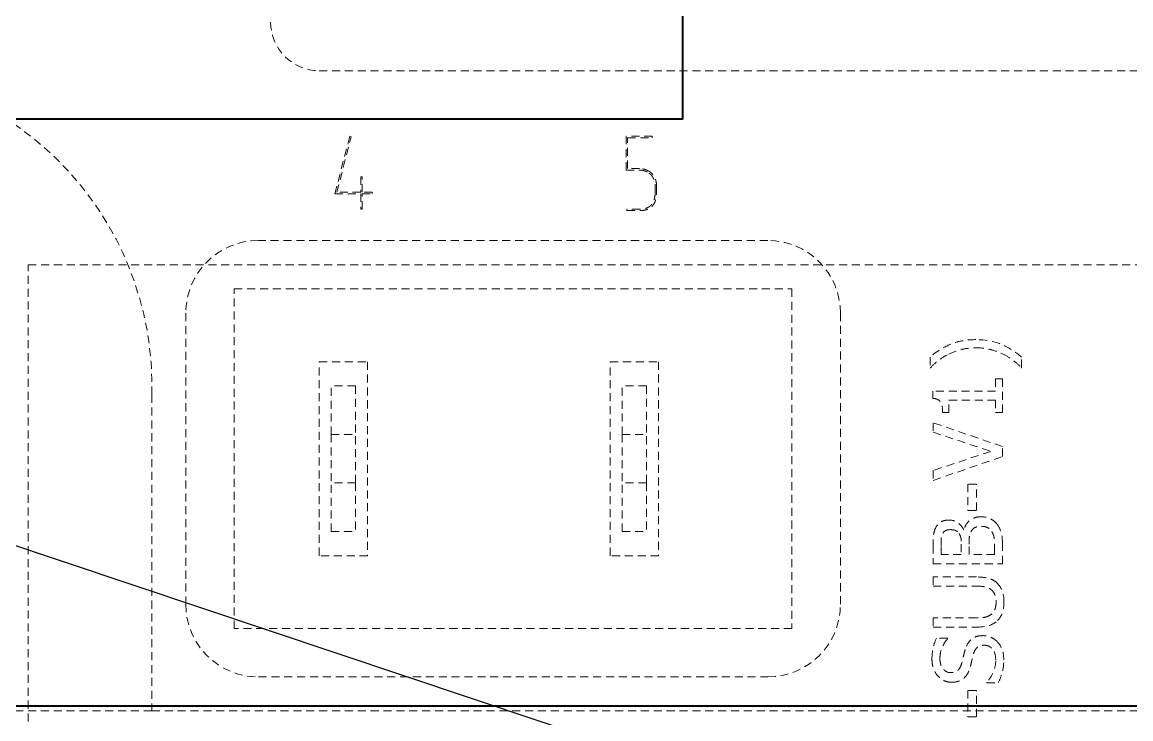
# Model space of a CAD drawing. Header units: inches. Extents: x 6934 to 18973, y 4254 to 7629.
# Drawn here: x 16907.15 to 16930.02, y 4490.09 to 4504.45 of the extents above; entities that cross this region are included whole.
import ezdxf

# ---------------------------------------------------------------- set-up
doc = ezdxf.new("R2010")
doc.units = ezdxf.units.IN
doc.header["$MEASUREMENT"] = 0
doc.linetypes.add('입력 정류부 ASSY$0$DASHED', pattern=[0.2067, 0.1654, -0.0413])
for name, color, linetype, lineweight, true_color in [('입력 정류부 ASSY$0$가려진 것(ISO)', 2, '입력 정류부 ASSY$0$DASHED', 18, 0xffff00), ('입력 정류부 ASSY$0$가려진 좁은 것(ISO)', 2, '입력 정류부 ASSY$0$DASHED', 18, 0xffff00), ('입력 정류부 ASSY$0$가시적인 것(ISO)', 3, 'Continuous', 40, 0x00ff00), ('입력 정류부 ASSY$0$기호(ISO)', 5, 'Continuous', 25, 0x0000ff)]:
    doc.layers.add(name, color=color, linetype=linetype, lineweight=lineweight, true_color=true_color)

# ---------------------------------------------------------------- blocks, each defined once
blk = doc.blocks.new('입력 정류부 ASSY$0$품번기호1')
at = {"layer": '입력 정류부 ASSY$0$기호(ISO)', "color": 7}
blk.add_line((110.651, 122.122), (292.526, 61.234), dxfattribs=at)
blk = doc.blocks.new('입력 정류부 ASSY')
at = {"layer": '입력 정류부 ASSY$0$가려진 것(ISO)'}
for p, q in [((259.204, 243.44), (287.204, 243.44)), ((259.834, 242.088), (259.529, 240.899)), ((259.568, 240.933), (259.863, 242.079)), ((259.863, 242.079), (259.834, 242.088)), ((265.532, 242.088), (265.532, 241.389)), ((266.074, 242.088), (265.532, 242.088)), ((265.563, 242.054), (266.074, 242.054)), ((265.563, 241.421), (265.563, 242.054)), ((266.074, 242.054), (266.074, 242.088)), ((260.06, 241.249), (260.06, 240.933)), ((260.088, 241.249), (260.06, 241.249)), ((260.088, 240.933), (260.088, 241.249)), ((265.532, 241.389), (265.811, 241.389)), ((265.811, 241.421), (265.563, 241.421)), ((266.133, 241.044), (266.133, 240.942)), ((266.163, 240.942), (266.163, 241.044)), ((259.529, 240.899), (260.06, 240.899)), ((260.06, 240.933), (259.568, 240.933)), ((260.06, 240.899), (260.06, 240.582)), ((260.297, 240.933), (260.088, 240.933)), ((260.088, 240.582), (260.088, 240.899)), ((260.088, 240.899), (260.297, 240.899)), ((260.297, 240.899), (260.297, 240.933)), ((260.06, 240.582), (260.088, 240.582)), ((265.548, 240.586), (265.548, 240.556)), ((265.818, 240.586), (265.548, 240.586)), ((265.548, 240.556), (265.818, 240.556)), ((268.454, 239.94), (257.954, 239.94)), ((253.205, 239.44), (293.201, 239.44)), ((253.205, 211.443), (253.205, 239.44)), ((257.454, 238.94), (268.954, 238.94)), ((257.454, 231.94), (257.454, 238.94)), ((268.954, 238.94), (268.954, 231.94)), ((256.454, 238.44), (256.454, 232.44)), ((269.954, 232.44), (269.954, 238.44)), ((271.803, 237.537), (271.803, 237.317)), ((273.69, 237.317), (273.69, 237.537)), ((259.204, 233.441), (259.204, 237.44)), ((259.204, 237.44), (260.204, 237.44)), ((260.204, 237.44), (260.204, 233.441)), ((265.204, 237.44), (266.204, 237.44)), ((265.204, 233.441), (265.204, 237.44)), ((266.204, 237.44), (266.204, 233.441)), ((271.803, 237.317), (271.812, 237.317)), ((273.681, 237.317), (273.69, 237.317)), ((273.295, 237.087), (273.149, 237.087)), ((273.149, 237.087), (273.149, 236.833)), ((273.295, 236.39), (273.295, 237.087)), ((259.454, 235.94), (259.454, 236.94)), ((259.954, 236.94), (259.454, 236.94)), ((259.954, 236.94), (259.954, 235.94)), ((265.454, 235.94), (265.454, 236.94)), ((265.954, 236.94), (265.454, 236.94)), ((265.954, 236.94), (265.954, 235.94)), ((255.754, 236.76), (255.754, 230.24)), ((273.149, 236.833), (271.862, 236.833)), ((271.862, 236.833), (271.862, 236.685)), ((272.192, 236.39), (272.192, 236.649)), ((272.192, 236.649), (273.149, 236.649)), ((273.149, 236.649), (273.149, 236.39)), ((273.295, 235.69), (271.866, 236.182)), ((271.866, 236.182), (271.866, 235.988)), ((272.061, 236.39), (272.192, 236.39)), ((273.149, 236.39), (273.295, 236.39)), ((259.454, 235.94), (259.454, 234.94)), ((259.954, 234.94), (259.954, 235.94)), ((265.454, 235.94), (265.454, 234.94)), ((265.954, 234.94), (265.954, 235.94)), ((271.866, 235.988), (273.053, 235.592)), ((273.053, 235.592), (271.866, 235.196)), ((271.866, 234.993), (273.295, 235.485)), ((273.295, 235.485), (273.295, 235.69)), ((271.866, 235.196), (271.866, 234.993)), ((259.454, 233.94), (259.454, 234.94)), ((259.954, 234.94), (259.954, 233.94)), ((265.454, 233.94), (265.454, 234.94)), ((265.954, 234.94), (265.954, 233.94)), ((272.757, 234.915), (272.583, 234.915)), ((272.583, 234.915), (272.583, 234.374)), ((272.757, 234.374), (272.757, 234.915)), ((272.583, 234.374), (272.757, 234.374)), ((259.454, 233.94), (259.954, 233.94)), ((265.454, 233.94), (265.954, 233.94)), ((272.501, 233.976), (272.494, 233.976)), ((271.866, 233.653), (271.866, 233.274)), ((272.446, 233.68), (272.446, 233.464)), ((272.605, 233.464), (272.605, 233.68)), ((273.295, 233.274), (273.295, 233.684)), ((260.204, 233.441), (259.204, 233.441)), ((266.204, 233.441), (265.204, 233.441)), ((272.028, 233.464), (272.028, 233.646)), ((272.446, 233.464), (272.028, 233.464)), ((273.133, 233.464), (272.605, 233.464)), ((273.133, 233.618), (273.133, 233.464)), ((271.866, 233.274), (273.295, 233.274)), ((272.758, 233.002), (271.866, 233.002)), ((271.866, 233.002), (271.866, 232.812)), ((271.866, 232.812), (272.763, 232.812)), ((272.758, 232.158), (271.866, 232.158)), ((271.866, 232.158), (271.866, 231.968)), ((268.954, 231.94), (257.454, 231.94)), ((271.866, 231.968), (272.758, 231.968)), ((272.16, 231.737), (271.934, 231.737)), ((272.16, 231.723), (272.16, 231.737)), ((257.954, 230.94), (268.454, 230.94)), ((272.971, 230.835), (272.971, 230.821)), ((272.971, 230.821), (273.209, 230.821)), ((272.757, 230.661), (272.583, 230.661)), ((272.583, 230.661), (272.583, 230.12)), ((272.757, 230.12), (272.757, 230.661)), ((255.754, 230.24), (247.504, 230.24)), ((255.754, 230.24), (290.654, 230.24)), ((272.583, 230.12), (272.757, 230.12))]:
    blk.add_line(p, q, dxfattribs=at)
for centre, radius, start, end in [((259.204, 244.44), 1, 180, 270), ((249.204, 236.94), 6.552, 358.4273, 91.5727), ((257.954, 238.44), 1.5, 90, 180), ((268.454, 238.44), 1.5, 0, 90), ((257.954, 232.44), 1.5, 180, 270), ((268.454, 232.44), 1.5, 270, 0)]:
    blk.add_arc(centre, radius, start, end, dxfattribs=at)
for points in [[(266.024, 241.355), (265.927, 241.421), (265.811, 241.421)], [(265.811, 241.389), (265.922, 241.389), (266.008, 241.326)], [(266.008, 241.326), (266.133, 241.235), (266.133, 241.044)], [(266.163, 241.044), (266.163, 241.256), (266.024, 241.355)], [(266.133, 240.942), (266.133, 240.586), (265.818, 240.586)], [(265.818, 240.556), (266.163, 240.556), (266.163, 240.942)]]:
    blk.add_open_spline(points, degree=2, dxfattribs=at)
for points, knots in [([(272.746, 237.895), (272.653, 237.895), (272.559, 237.888), (272.383, 237.856), (272.302, 237.833), (272.159, 237.772), (271.997, 237.701), (271.803, 237.537)], [-0.2672385, -0.2672385, -0.2672385, -0.2672385, -0.1667762, -0.1667762, -0.0760655, -0.0760655, 0, 0, 0, 0]), ([(273.69, 237.537), (273.562, 237.646), (273.422, 237.735), (273.194, 237.831), (273.027, 237.895), (272.746, 237.895)], [-0.2616872, -0.2616872, -0.2616872, -0.2616872, -0.0843165, -0.0843165, 0, 0, 0, 0]), ([(271.812, 237.317), (271.86, 237.371), (271.916, 237.42), (272.003, 237.488), (272.073, 237.541), (272.187, 237.596)], [-0.11076, -0.11076, -0.11076, -0.11076, -0.0380657, -0.0380657, 0, 0, 0, 0]), ([(272.187, 237.596), (272.27, 237.637), (272.357, 237.668), (272.494, 237.703), (272.597, 237.726), (272.746, 237.726)], [-0.1304444, -0.1304444, -0.1304444, -0.1304444, -0.0448497, -0.0448497, 0, 0, 0, 0]), ([(272.746, 237.726), (272.847, 237.726), (272.947, 237.716), (273.09, 237.68), (273.188, 237.653), (273.306, 237.596)], [-0.1207454, -0.1207454, -0.1207454, -0.1207454, -0.0391085, -0.0391085, 0, 0, 0, 0]), ([(273.306, 237.596), (273.381, 237.56), (273.452, 237.517), (273.557, 237.436), (273.622, 237.383), (273.681, 237.317)], [-0.07077095, -0.07077095, -0.07077095, -0.07077095, -0.02628131, -0.02628131, 0, 0, 0, 0]), ([(271.862, 236.685), (271.881, 236.684), (271.901, 236.681), (271.935, 236.671), (271.951, 236.665), (271.982, 236.648), (271.996, 236.637), (272.014, 236.615), (272.027, 236.598), (272.056, 236.514), (272.061, 236.451), (272.061, 236.39)], [-0.09425982, -0.09425982, -0.09425982, -0.09425982, -0.07150532, -0.07150532, -0.05186525, -0.05186525, -0.03057936, -0.03057936, -0.01831284, -0.01831284, 0, 0, 0, 0]), ([(272.188, 234.176), (272.148, 234.176), (272.108, 234.171), (272.029, 234.144), (272.004, 234.124), (271.963, 234.09), (271.941, 234.06), (271.924, 234.028)], [-0.02084175, -0.02084175, -0.02084175, -0.02084175, -0.01608908, -0.01608908, -0.01096024, -0.01096024, 0, 0, 0, 0]), ([(272.494, 233.976), (272.474, 234.017), (272.449, 234.054), (272.393, 234.107), (272.36, 234.133), (272.275, 234.169), (272.232, 234.176), (272.188, 234.176)], [-0.04829716, -0.04829716, -0.04829716, -0.04829716, -0.02761454, -0.02761454, -0.01315484, -0.01315484, 0, 0, 0, 0]), ([(272.856, 234.243), (272.821, 234.243), (272.786, 234.24), (272.721, 234.224), (272.691, 234.213), (272.629, 234.177), (272.595, 234.15), (272.535, 234.072), (272.514, 234.025), (272.501, 233.976)], [-0.05446892, -0.05446892, -0.05446892, -0.05446892, -0.04153051, -0.04153051, -0.02961745, -0.02961745, -0.01533863, -0.01533863, 0, 0, 0, 0]), ([(273.179, 234.095), (273.159, 234.121), (273.136, 234.143), (273.086, 234.181), (273.055, 234.199), (272.969, 234.235), (272.913, 234.243), (272.856, 234.243)], [-0.04050512, -0.04050512, -0.04050512, -0.04050512, -0.02808174, -0.02808174, -0.01694005, -0.01694005, 0, 0, 0, 0]), ([(271.924, 234.028), (271.899, 233.982), (271.883, 233.934), (271.866, 233.806), (271.866, 233.729), (271.866, 233.653)], [-0.03857501, -0.03857501, -0.03857501, -0.03857501, -0.02294595, -0.02294595, 0, 0, 0, 0]), ([(272.028, 233.646), (272.028, 233.701), (272.028, 233.756), (272.039, 233.844), (272.049, 233.876), (272.066, 233.905)], [-0.02659251, -0.02659251, -0.02659251, -0.02659251, -0.01017617, -0.01017617, 0, 0, 0, 0]), ([(272.066, 233.905), (272.073, 233.918), (272.082, 233.93), (272.107, 233.952), (272.12, 233.959), (272.158, 233.974), (272.186, 233.978), (272.215, 233.978)], [-0.01510538, -0.01510538, -0.01510538, -0.01510538, -0.01208897, -0.01208897, -0.00856017, -0.00856017, 0, 0, 0, 0]), ([(272.215, 233.978), (272.244, 233.978), (272.276, 233.976), (272.329, 233.961), (272.345, 233.952), (272.374, 233.932), (272.388, 233.916), (272.399, 233.898)], [-0.01513379, -0.01513379, -0.01513379, -0.01513379, -0.01046035, -0.01046035, -0.0063672, -0.0063672, 0, 0, 0, 0]), ([(272.399, 233.898), (272.423, 233.86), (272.433, 233.831), (272.444, 233.78), (272.446, 233.733), (272.446, 233.68)], [-0.02644996, -0.02644996, -0.02644996, -0.02644996, -0.01605479, -0.01605479, 0, 0, 0, 0]), ([(272.605, 233.68), (272.605, 233.772), (272.61, 233.812), (272.617, 233.866), (272.626, 233.899), (272.642, 233.93)], [-0.01609939, -0.01609939, -0.01609939, -0.01609939, -0.01043526, -0.01043526, 0, 0, 0, 0]), ([(272.642, 233.93), (272.654, 233.951), (272.668, 233.973), (272.706, 234.011), (272.725, 234.02), (272.774, 234.04), (272.819, 234.045), (272.864, 234.045)], [-0.02183646, -0.02183646, -0.02183646, -0.02183646, -0.01805315, -0.01805315, -0.01358002, -0.01358002, 0, 0, 0, 0]), ([(272.864, 234.045), (272.89, 234.045), (272.917, 234.043), (272.966, 234.031), (272.985, 234.023), (273.03, 233.994), (273.053, 233.97), (273.073, 233.942)], [-0.02162191, -0.02162191, -0.02162191, -0.02162191, -0.01582291, -0.01582291, -0.01010207, -0.01010207, 0, 0, 0, 0]), ([(273.073, 233.942), (273.085, 233.924), (273.095, 233.904), (273.115, 233.853), (273.119, 233.827), (273.131, 233.759), (273.133, 233.686), (273.133, 233.618)], [-0.02781172, -0.02781172, -0.02781172, -0.02781172, -0.02470335, -0.02470335, -0.0202881, -0.0202881, 0, 0, 0, 0]), ([(273.295, 233.684), (273.295, 233.767), (273.289, 233.852), (273.255, 233.968), (273.231, 234.029), (273.179, 234.095)], [-0.06340643, -0.06340643, -0.06340643, -0.06340643, -0.0252236, -0.0252236, 0, 0, 0, 0]), ([(273.193, 232.866), (273.169, 232.891), (273.142, 232.913), (273.081, 232.949), (273.048, 232.962), (272.931, 232.995), (272.844, 233.002), (272.758, 233.002)], [-0.04700308, -0.04700308, -0.04700308, -0.04700308, -0.03650437, -0.03650437, -0.02576429, -0.02576429, 0, 0, 0, 0]), ([(272.763, 232.812), (272.854, 232.812), (272.904, 232.804), (272.971, 232.79), (273.01, 232.775), (273.046, 232.751)], [-0.02040805, -0.02040805, -0.02040805, -0.02040805, -0.01294765, -0.01294765, 0, 0, 0, 0]), ([(273.046, 232.751), (273.066, 232.738), (273.083, 232.722), (273.117, 232.68), (273.128, 232.657), (273.155, 232.592), (273.163, 232.538), (273.163, 232.485)], [-0.02510045, -0.02510045, -0.02510045, -0.02510045, -0.02117682, -0.02117682, -0.01609038, -0.01609038, 0, 0, 0, 0]), ([(273.325, 232.485), (273.325, 232.608), (273.304, 232.68), (273.265, 232.776), (273.234, 232.824), (273.193, 232.866)], [-0.0311781, -0.0311781, -0.0311781, -0.0311781, -0.01746792, -0.01746792, 0, 0, 0, 0]), ([(273.163, 232.485), (273.163, 232.449), (273.16, 232.412), (273.146, 232.352), (273.134, 232.318), (273.095, 232.259), (273.073, 232.237), (273.046, 232.22)], [-0.03805297, -0.03805297, -0.03805297, -0.03805297, -0.02141862, -0.02141862, -0.00948288, -0.00948288, 0, 0, 0, 0]), ([(273.193, 232.105), (273.215, 232.127), (273.235, 232.151), (273.268, 232.205), (273.282, 232.234), (273.308, 232.308), (273.325, 232.378), (273.325, 232.485)], [-0.07564373, -0.07564373, -0.07564373, -0.07564373, -0.05413502, -0.05413502, -0.03194883, -0.03194883, 0, 0, 0, 0]), ([(273.046, 232.22), (273.009, 232.195), (272.968, 232.179), (272.901, 232.166), (272.852, 232.158), (272.758, 232.158)], [-0.0805126, -0.0805126, -0.0805126, -0.0805126, -0.02809979, -0.02809979, 0, 0, 0, 0]), ([(272.758, 231.968), (272.929, 231.968), (273.017, 231.997), (273.11, 232.036), (273.155, 232.066), (273.193, 232.105)], [-0.03023657, -0.03023657, -0.03023657, -0.03023657, -0.01647976, -0.01647976, 0, 0, 0, 0]), ([(271.934, 231.737), (271.902, 231.674), (271.88, 231.607), (271.854, 231.493), (271.841, 231.417), (271.841, 231.312)], [-0.0788146, -0.0788146, -0.0788146, -0.0788146, -0.03151757, -0.03151757, 0, 0, 0, 0]), ([(272.005, 231.325), (272.005, 231.365), (272.009, 231.405), (272.029, 231.495), (272.045, 231.533), (272.082, 231.617), (272.117, 231.675), (272.16, 231.723)], [-0.03377779, -0.03377779, -0.03377779, -0.03377779, -0.02756428, -0.02756428, -0.01953781, -0.01953781, 0, 0, 0, 0]), ([(272.888, 231.792), (272.854, 231.792), (272.819, 231.789), (272.756, 231.774), (272.727, 231.763), (272.654, 231.722), (272.624, 231.691), (272.569, 231.62), (272.545, 231.565), (272.527, 231.509)], [-0.03832019, -0.03832019, -0.03832019, -0.03832019, -0.03231417, -0.03231417, -0.02676337, -0.02676337, -0.01756294, -0.01756294, 0, 0, 0, 0]), ([(272.699, 231.418), (272.706, 231.442), (272.715, 231.467), (272.737, 231.507), (272.75, 231.525), (272.778, 231.552), (272.796, 231.567), (272.854, 231.59), (272.886, 231.594), (272.918, 231.594)], [-0.04302298, -0.04302298, -0.04302298, -0.04302298, -0.02983489, -0.02983489, -0.01853704, -0.01853704, -0.00952746, -0.00952746, 0, 0, 0, 0]), ([(273.191, 231.663), (273.171, 231.684), (273.15, 231.703), (273.101, 231.736), (273.075, 231.749), (272.996, 231.781), (272.943, 231.792), (272.888, 231.792)], [-0.0342902, -0.0342902, -0.0342902, -0.0342902, -0.02555555, -0.02555555, -0.01657907, -0.01657907, 0, 0, 0, 0]), ([(272.918, 231.594), (272.935, 231.594), (272.953, 231.593), (272.986, 231.586), (273.002, 231.581), (273.042, 231.561), (273.064, 231.544), (273.1, 231.504), (273.119, 231.477), (273.151, 231.386), (273.156, 231.329), (273.156, 231.276)], [-0.06031182, -0.06031182, -0.06031182, -0.06031182, -0.05149193, -0.05149193, -0.04318139, -0.04318139, -0.02894703, -0.02894703, -0.01597692, -0.01597692, 0, 0, 0, 0]), ([(273.321, 231.29), (273.321, 231.367), (273.312, 231.443), (273.276, 231.537), (273.25, 231.598), (273.191, 231.663)], [-0.08476584, -0.08476584, -0.08476584, -0.08476584, -0.0263546, -0.0263546, 0, 0, 0, 0]), ([(272.527, 231.509), (272.514, 231.463), (272.5, 231.41), (272.486, 231.348), (272.469, 231.276), (272.452, 231.216)], [-0.07419361, -0.07419361, -0.07419361, -0.07419361, -0.01880437, -0.01880437, 0, 0, 0, 0]), ([(272.634, 231.16), (272.645, 231.203), (272.657, 231.254), (272.677, 231.338), (272.688, 231.378), (272.699, 231.418)], [-0.02593303, -0.02593303, -0.02593303, -0.02593303, -0.01249655, -0.01249655, 0, 0, 0, 0]), ([(271.841, 231.312), (271.841, 231.27), (271.844, 231.228), (271.86, 231.15), (271.871, 231.113), (271.917, 231.011), (271.957, 230.966), (272.021, 230.904), (272.06, 230.877), (272.15, 230.84), (272.199, 230.831), (272.25, 230.831)], [-0.05591473, -0.05591473, -0.05591473, -0.05591473, -0.04868654, -0.04868654, -0.04199964, -0.04199964, -0.02931401, -0.02931401, -0.01516348, -0.01516348, 0, 0, 0, 0]), ([(272.23, 231.029), (272.216, 231.029), (272.201, 231.031), (272.174, 231.036), (272.161, 231.04), (272.124, 231.056), (272.104, 231.071), (272.066, 231.11), (272.046, 231.138), (272.012, 231.224), (272.005, 231.275), (272.005, 231.325)], [-0.05134523, -0.05134523, -0.05134523, -0.05134523, -0.04500603, -0.04500603, -0.03897524, -0.03897524, -0.02754412, -0.02754412, -0.0149853, -0.0149853, 0, 0, 0, 0]), ([(272.452, 231.216), (272.445, 231.19), (272.436, 231.164), (272.412, 231.12), (272.398, 231.1), (272.368, 231.071), (272.349, 231.056), (272.293, 231.034), (272.261, 231.029), (272.23, 231.029)], [-0.04274835, -0.04274835, -0.04274835, -0.04274835, -0.02975696, -0.02975696, -0.01827943, -0.01827943, -0.00935744, -0.00935744, 0, 0, 0, 0]), ([(272.508, 230.924), (272.539, 230.954), (272.565, 230.989), (272.595, 231.047), (272.615, 231.09), (272.634, 231.16)], [-0.06505709, -0.06505709, -0.06505709, -0.06505709, -0.02182885, -0.02182885, 0, 0, 0, 0]), ([(273.156, 231.276), (273.156, 231.197), (273.137, 231.12), (273.087, 230.998), (273.048, 230.917), (272.971, 230.835)], [-0.08382813, -0.08382813, -0.08382813, -0.08382813, -0.03397129, -0.03397129, 0, 0, 0, 0]), ([(273.209, 230.821), (273.241, 230.887), (273.267, 230.956), (273.297, 231.057), (273.321, 231.138), (273.321, 231.29)], [-0.1487805, -0.1487805, -0.1487805, -0.1487805, -0.045472, -0.045472, 0, 0, 0, 0]), ([(272.25, 230.831), (272.326, 230.831), (272.374, 230.847), (272.439, 230.872), (272.476, 230.894), (272.508, 230.924)], [-0.02091917, -0.02091917, -0.02091917, -0.02091917, -0.01314, -0.01314, 0, 0, 0, 0])]:
    blk.add_open_spline(points, degree=3, knots=knots, dxfattribs=at)
at = {"layer": '입력 정류부 ASSY$0$가려진 좁은 것(ISO)'}
for p, q in [((259.454, 235.94), (259.954, 235.94)), ((265.454, 235.94), (265.954, 235.94)), ((259.954, 234.94), (259.454, 234.94)), ((265.954, 234.94), (265.454, 234.94))]:
    blk.add_line(p, q, dxfattribs=at)
at = {"layer": '입력 정류부 ASSY$0$가시적인 것(ISO)'}
for p, q in [((266.704, 242.44), (266.704, 297.44)), ((266.704, 242.44), (222.704, 242.44)), ((304.004, 230.34), (245.004, 230.34))]:
    blk.add_line(p, q, dxfattribs=at)
at = {"layer": '입력 정류부 ASSY$0$기호(ISO)', "xscale": 2, "yscale": 2, "zscale": 2}
blk.add_blockref('입력 정류부 ASSY$0$품번기호1', (0, 0), dxfattribs=at)

msp = doc.modelspace()

# ---------------------------------------------------------------- block references
msp.add_blockref('입력 정류부 ASSY', (16654.075, 4260.012))

doc.saveas('drawing.dxf')
